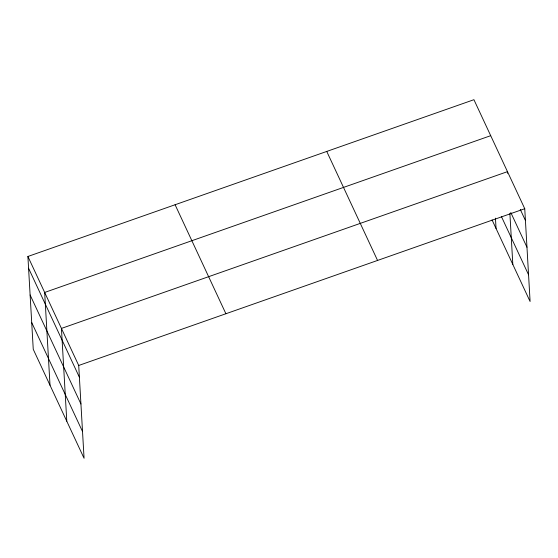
<?xml version="1.0" encoding="UTF-8"?>
<svg xmlns="http://www.w3.org/2000/svg" width="558" height="558" viewBox="0 0 558 558"><rect width="100%" height="100%" fill="white"/><g stroke="black" fill="none" stroke-linecap="round" stroke-linejoin="round"><path stroke-width="0.84" d="M27.9 256.478L78.713 365.476L84.07 458.299L33.25 349.294L27.9 256.478L473.93 99.701L524.75 208.706L530.1 301.522L492.044 219.894M490.698 135.678L44.668 292.448L50.018 385.264M78.713 365.476L524.75 208.706M520.279 209.431L525.427 220.473M510.793 212.528L526.968 247.222M501.44 216.602L528.559 274.78M326.744 151.441L377.557 260.44M175.093 204.737L225.906 313.742M28.577 268.245L79.396 377.243M30.118 294.987L80.938 403.992M31.708 322.545L82.528 431.55M507.571 173.329L507.473 171.648L61.436 328.418L66.793 421.234M509.893 213.602L512.823 264.464M495.455 218.143L496.055 228.494"/></g></svg>
